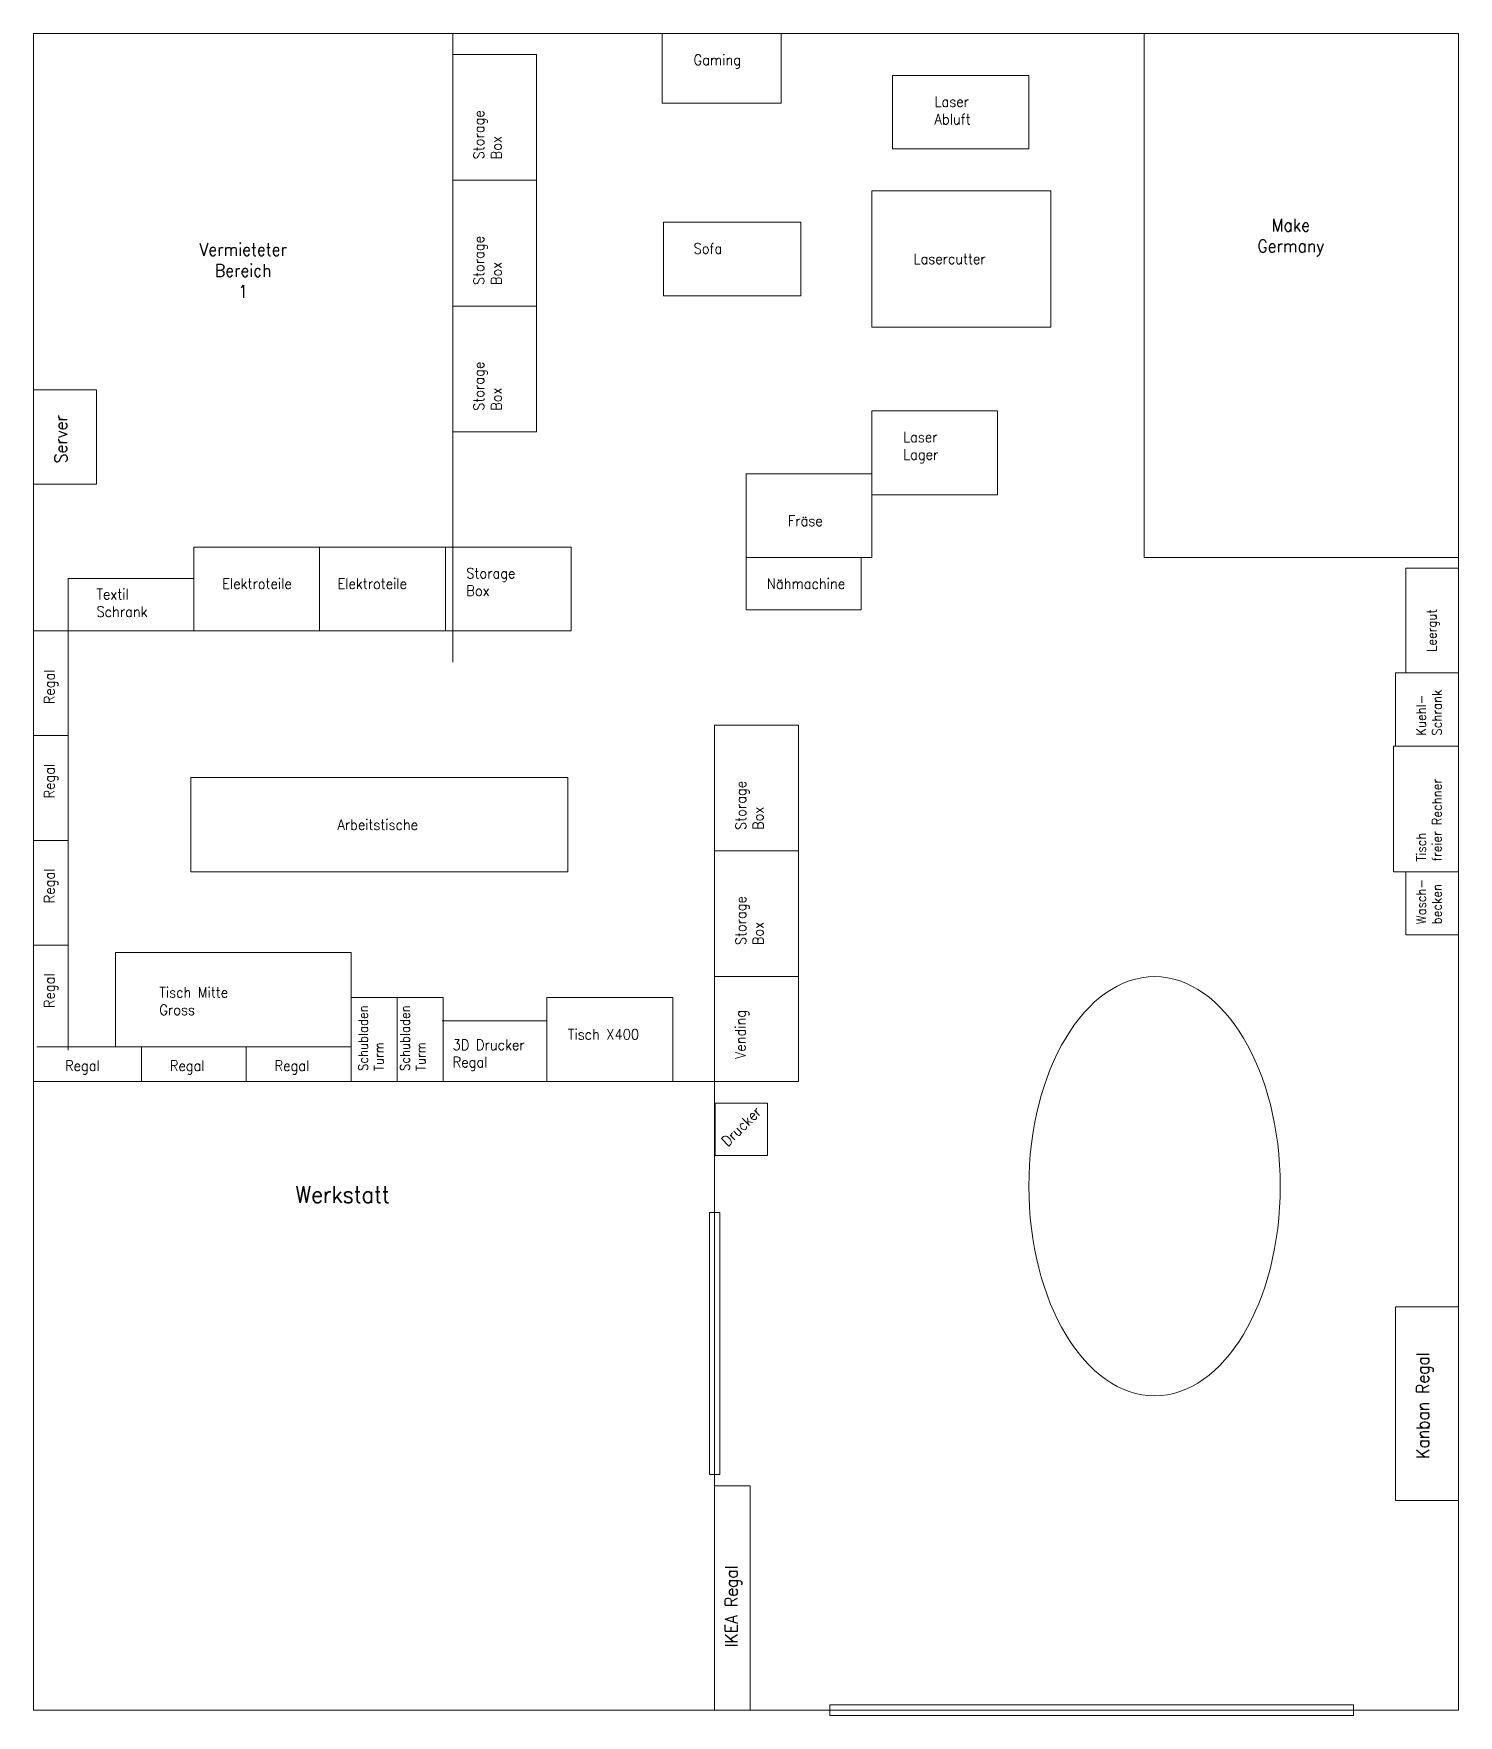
# Model space of a CAD drawing. Header units: millimetres. Extents: x 0 to 13600, y -50 to 16000.
import ezdxf

# ---------------------------------------------------------------- set-up
doc = ezdxf.new("R2010")
doc.units = ezdxf.units.MM
doc.layers.get('0').update_dxf_attribs({"lineweight": 0, "true_color": 0xffffff})
doc.styles.add('textstyle0', font='')
doc.styles.add('textstyle1', font='')
doc.styles.add('textstyle10', font='')
doc.styles.add('textstyle11', font='')
doc.styles.add('textstyle12', font='')
doc.styles.add('textstyle13', font='')
doc.styles.add('textstyle14', font='')
doc.styles.add('textstyle15', font='')
doc.styles.add('textstyle16', font='')
doc.styles.add('textstyle17', font='')
doc.styles.add('textstyle18', font='')
doc.styles.add('textstyle19', font='')
doc.styles.add('textstyle2', font='')
doc.styles.add('textstyle20', font='')
doc.styles.add('textstyle21', font='')
doc.styles.add('textstyle22', font='')
doc.styles.add('textstyle23', font='')
doc.styles.add('textstyle24', font='')
doc.styles.add('textstyle25', font='')
doc.styles.add('textstyle26', font='')
doc.styles.add('textstyle27', font='')
doc.styles.add('textstyle28', font='')
doc.styles.add('textstyle29', font='')
doc.styles.add('textstyle3', font='')
doc.styles.add('textstyle30', font='')
doc.styles.add('textstyle31', font='')
doc.styles.add('textstyle32', font='')
doc.styles.add('textstyle33', font='')
doc.styles.add('textstyle34', font='')
doc.styles.add('textstyle35', font='')
doc.styles.add('textstyle36', font='')
doc.styles.add('textstyle37', font='')
doc.styles.add('textstyle38', font='')
doc.styles.add('textstyle39', font='')
doc.styles.add('textstyle4', font='')
doc.styles.add('textstyle40', font='')
doc.styles.add('textstyle5', font='')
doc.styles.add('textstyle6', font='')
doc.styles.add('textstyle7', font='')
doc.styles.add('textstyle8', font='')
doc.styles.add('textstyle9', font='')
doc.styles.get('textstyle0').set_extended_font_data('standard')
doc.styles.get('textstyle1').set_extended_font_data('standard')
doc.styles.get('textstyle10').set_extended_font_data('Standard')
doc.styles.get('textstyle11').set_extended_font_data('Standard')
doc.styles.get('textstyle12').set_extended_font_data('Standard')
doc.styles.get('textstyle13').set_extended_font_data('Standard')
doc.styles.get('textstyle14').set_extended_font_data('Standard')
doc.styles.get('textstyle15').set_extended_font_data('Standard')
doc.styles.get('textstyle16').set_extended_font_data('Standard')
doc.styles.get('textstyle17').set_extended_font_data('Standard')
doc.styles.get('textstyle18').set_extended_font_data('Standard')
doc.styles.get('textstyle19').set_extended_font_data('Standard')
doc.styles.get('textstyle2').set_extended_font_data('standard')
doc.styles.get('textstyle20').set_extended_font_data('Standard')
doc.styles.get('textstyle21').set_extended_font_data('Standard')
doc.styles.get('textstyle22').set_extended_font_data('Standard')
doc.styles.get('textstyle23').set_extended_font_data('standard')
doc.styles.get('textstyle24').set_extended_font_data('standard')
doc.styles.get('textstyle25').set_extended_font_data('standard')
doc.styles.get('textstyle26').set_extended_font_data('standard')
doc.styles.get('textstyle27').set_extended_font_data('standard')
doc.styles.get('textstyle28').set_extended_font_data('standard')
doc.styles.get('textstyle29').set_extended_font_data('Standard')
doc.styles.get('textstyle3').set_extended_font_data('standard')
doc.styles.get('textstyle30').set_extended_font_data('standard')
doc.styles.get('textstyle31').set_extended_font_data('standard')
doc.styles.get('textstyle32').set_extended_font_data('standard')
doc.styles.get('textstyle33').set_extended_font_data('standard')
doc.styles.get('textstyle34').set_extended_font_data('standard')
doc.styles.get('textstyle35').set_extended_font_data('standard')
doc.styles.get('textstyle36').set_extended_font_data('standard')
doc.styles.get('textstyle37').set_extended_font_data('standard')
doc.styles.get('textstyle38').set_extended_font_data('standard')
doc.styles.get('textstyle39').set_extended_font_data('standard')
doc.styles.get('textstyle4').set_extended_font_data('standard')
doc.styles.get('textstyle40').set_extended_font_data('standard')
doc.styles.get('textstyle5').set_extended_font_data('standard')
doc.styles.get('textstyle6').set_extended_font_data('standard')
doc.styles.get('textstyle7').set_extended_font_data('Standard')
doc.styles.get('textstyle8').set_extended_font_data('Standard')
doc.styles.get('textstyle9').set_extended_font_data('Standard')

msp = doc.modelspace()

# ---------------------------------------------------------------- linework, layer by layer
for p, q in [((13600, 16000), (0, 16000)), ((0, 16000), (0, 0)), ((0, 16000), (0, 10000)), ((4000, 10000), (4000, 16000)), ((6000, 16000), (7135, 16000)), ((6000, 15336), (6000, 16000)), ((7135, 16000), (7135, 15336)), ((13600, 16000), (10600, 16000)), ((10600, 16000), (10600, 11000)), ((13600, 0), (13600, 16000)), ((13600, 11000), (13600, 16000)), ((4800, 15800), (4000, 15800)), ((4000, 15800), (4000, 14600)), ((4800, 14600), (4800, 15800)), ((8200, 15600), (9500, 15600)), ((8200, 14900), (8200, 15600)), ((9500, 15600), (9500, 14900)), ((7135, 15336), (6000, 15336)), ((9500, 14900), (8200, 14900)), ((4000, 14600), (4800, 14600)), ((4800, 14600), (4000, 14600)), ((4000, 14600), (4000, 13400)), ((4800, 13400), (4800, 14600)), ((8000, 14500), (9710, 14500)), ((8000, 13200), (8000, 14500)), ((9710, 14500), (9710, 13200)), ((7322, 14200), (6014, 14200)), ((6014, 14200), (6014, 13499)), ((7322, 13499), (7322, 14200)), ((6014, 13499), (7322, 13499)), ((4000, 13400), (4800, 13400)), ((4800, 13400), (4000, 13400)), ((4000, 13400), (4000, 12200)), ((4800, 12200), (4800, 13400)), ((9710, 13200), (8000, 13200)), ((600, 12600), (0, 12600)), ((600, 11700), (600, 12600)), ((9200, 12400), (8000, 12400)), ((8000, 12400), (8000, 11600)), ((9200, 11600), (9200, 12400)), ((4000, 12200), (4800, 12200)), ((6800, 11000), (6800, 11800)), ((6800, 11800), (8000, 11800)), ((8000, 11800), (8000, 11000)), ((0, 11700), (600, 11700)), ((8000, 11600), (9200, 11600)), ((0, 11500), (0, 10600)), ((2730, 11100), (1530, 11100)), ((1530, 11100), (1530, 10300)), ((2730, 10300), (2730, 11100)), ((3930, 11100), (2730, 11100)), ((2730, 11100), (2730, 10300)), ((3930, 11100), (3930, 10300)), ((5130, 11100), (3930, 11100)), ((3930, 10300), (3930, 11100)), ((5130, 10300), (5130, 11100)), ((0, 11000), (0, 10000)), ((8000, 11000), (6800, 11000)), ((7900, 11000), (6800, 11000)), ((6800, 11000), (6800, 10500)), ((7900, 10500), (7900, 11000)), ((10600, 11000), (13600, 11000)), ((1530, 10800), (330, 10800)), ((330, 10800), (330, 10300)), ((1530, 10300), (1530, 10800)), ((3930, 10900), (3930, 10300)), ((13100, 9900), (13100, 10900)), ((13100, 10900), (13600, 10900)), ((13600, 10900), (13600, 9900)), ((330, 10300), (330, 10630)), ((6800, 10500), (7900, 10500)), ((330, 10300), (0, 10300)), ((330, 9300), (330, 10300)), ((330, 10300), (1530, 10300)), ((1530, 10300), (2730, 10300)), ((2730, 10300), (3930, 10300)), ((3930, 10300), (5130, 10300)), ((0, 10000), (0, 9000)), ((13000, 9200), (13000, 9900)), ((13000, 9900), (13600, 9900)), ((13600, 9900), (13100, 9900)), ((13600, 9900), (13600, 9200)), ((7300, 9400), (6500, 9400)), ((6500, 9400), (6500, 8200)), ((7300, 8200), (7300, 9400)), ((330, 9300), (0, 9300)), ((0, 9300), (330, 9300)), ((330, 8300), (330, 9300)), ((12980, 8000), (12980, 9200)), ((12980, 9200), (13600, 9200)), ((13600, 9200), (13000, 9200)), ((13600, 9200), (13600, 8000)), ((0, 9000), (0, 8000)), ((5100, 8900), (1500, 8900)), ((1500, 8900), (1500, 8000)), ((5100, 8000), (5100, 8900)), ((330, 8300), (0, 8300)), ((0, 8300), (330, 8300)), ((330, 7300), (330, 8300)), ((7300, 8200), (6500, 8200)), ((6500, 8200), (6500, 7000)), ((6500, 8200), (7300, 8200)), ((7300, 7000), (7300, 8200)), ((0, 8000), (0, 7000)), ((1500, 8000), (5100, 8000)), ((13600, 8000), (12980, 8000)), ((13600, 8000), (13100, 8000)), ((13100, 8000), (13100, 7400)), ((13600, 7400), (13600, 8000)), ((13100, 7400), (13600, 7400)), ((330, 7300), (0, 7300)), ((0, 7300), (330, 7300)), ((330, 6300), (330, 7300)), ((780, 6330), (780, 7230)), ((780, 7230), (3030, 7230)), ((3030, 7230), (3030, 6330)), ((0, 7000), (0, 6000)), ((6500, 7000), (7100, 7000)), ((6500, 7000), (6500, 6000)), ((6500, 7000), (7300, 7000)), ((7300, 7000), (7300, 6000)), ((3470, 6800), (3030, 6800)), ((3030, 6800), (3030, 6000)), ((3910, 6800), (3470, 6800)), ((3470, 6800), (3470, 6000)), ((3910, 6800), (3910, 6000)), ((4900, 6000), (4900, 6800)), ((6100, 6800), (4900, 6800)), ((6100, 6000), (6100, 6800)), ((4900, 6580), (3900, 6580)), ((1030, 6330), (30, 6330)), ((3030, 6330), (780, 6330)), ((1030, 6000), (1030, 6330)), ((2030, 6330), (1030, 6330)), ((2030, 6000), (2030, 6330)), ((3030, 6330), (2030, 6330)), ((6500, 6000), (0, 6000)), ((0, 6000), (0, 0)), ((0, 6000), (1000, 6000)), ((0, 6000), (0, 5670)), ((0, 6000), (330, 6000)), ((1000, 6000), (2000, 6000)), ((2000, 6000), (3000, 6000)), ((3330, 6000), (3770, 6000)), ((3770, 6000), (4210, 6000)), ((4210, 6000), (5410, 6000)), ((5410, 6000), (6410, 6000)), ((6500, 0), (6500, 6000)), ((7300, 6000), (6500, 6000)), ((6500, 5000), (6500, 6000)), ((7005, 5793), (6505, 5793)), ((6505, 5793), (6505, 5293)), ((7005, 5293), (7005, 5793)), ((6505, 5293), (7005, 5293)), ((6550, 4750), (6450, 4750)), ((6450, 4750), (6450, 2250)), ((6550, 2250), (6550, 4750)), ((13000, 2000), (13000, 3850)), ((13000, 3850), (13600, 3850)), ((13600, 3850), (13600, 2000)), ((6450, 2250), (6550, 2250)), ((6840, 2140), (6500, 2140)), ((6840, 0), (6840, 2140)), ((13600, 2000), (13000, 2000)), ((0, 0), (13600, 0)), ((0, 0), (6500, 0)), ((6500, 0), (6840, 0)), ((12600, 50), (7600, 50)), ((7600, 50), (7600, -50)), ((12600, -50), (12600, 50)), ((7600, -50), (12600, -50))]:
    msp.add_line(p, q)
msp.add_ellipse((10700, 5000), major_axis=(0, -2000), ratio=0.6)

# ---------------------------------------------------------------- texts
at = {"char_height": 100, "attachment_point": 1}
for s, insert, style in [('Gaming', (6300, 15800), 'textstyle15'), ('Laser\\PAbluft', (8600, 15400), 'textstyle17'), ('Sofa', (6300, 14000), 'textstyle16'), ('Laser\\PLager', (8300, 12200), 'textstyle18'), ('Fräse', (7200, 11400), 'textstyle9'), ('Elektroteile', (1800, 10800), 'textstyle12'), ('Elektroteile', (2900, 10800), 'textstyle13'), ('Storage\\PBox', (4130, 10900), 'textstyle21'), ('Nähmachine', (7000, 10800), 'textstyle8'), ('Textil\\PSchrank', (600, 10700), 'textstyle14'), ('Arbeitstische', (2900, 8500), 'textstyle11')]:
    msp.add_mtext(s, dxfattribs=dict(at, insert=insert, style=style))
at = {"char_height": 100, "attachment_point": 1, "rotation": 90}
for insert, style in [((4200, 14800), 'textstyle20'), ((4200, 13600), 'textstyle10'), ((4200, 12400), 'textstyle7'), ((6700, 8400), 'textstyle22'), ((6700, 7300), 'textstyle19')]:
    msp.add_mtext('Storage\\PBox', dxfattribs=dict(at, insert=insert, style=style))
for s, insert, char_height, width, attachment_point, style in [('Make Germany', (12000, 14233), 120, 933.33, 2, 'textstyle1'), ('Vermieteter\\PBereich\\P1', (2000, 14000), 120, 933.33, 2, 'textstyle0'), ('Lasercutter', (8400, 13900), 100, 766.67, 1, 'textstyle25'), ('Tisch Mitte\\PGross', (1200, 6900), 100, 730.56, 1, 'textstyle37'), ('Tisch X400', (5100, 6500), 100, 730.56, 1, 'textstyle30'), ('3D Drucker\\PRegal', (4000, 6400), 100, 730.56, 1, 'textstyle31'), ('Regal', (300, 6200), 100, 333.33, 1, 'textstyle4'), ('Regal', (1300, 6200), 100, 333.33, 1, 'textstyle2'), ('Regal', (2300, 6200), 100, 333.33, 1, 'textstyle3'), ('Werkstatt', (2500, 5000), 160, 800, 1, 'textstyle6')]:
    msp.add_mtext(s, dxfattribs=dict(insert=insert, char_height=char_height, width=width, attachment_point=attachment_point, style=style))
at = {"attachment_point": 1}
for s, insert, char_height, width, rotation, style in [('Server', (200, 11900), 120, 506.67, 90, 'textstyle38'), ('Leergut', (13300, 10100), 90, 440, 90, 'textstyle24'), ('Regal', (100, 9600), 100, 333.33, 90, 'textstyle36'), ('Kuehl-\\PSchrank', (13200, 9300), 90, 450, 90, 'textstyle23'), ('Regal', (100, 8700), 100, 333.33, 90, 'textstyle35'), ('Tisch\\Pfreier Rechner', (13200, 8100), 90, 867.5, 90, 'textstyle29'), ('Regal', (100, 7700), 100, 333.33, 90, 'textstyle34'), ('Wasch-\\Pbecken', (13200, 7500), 90, 420, 90, 'textstyle28'), ('Regal', (100, 6700), 100, 333.33, 90, 'textstyle5'), ('Schubladen\\PTurm', (3100, 6100), 90, 640, 90, 'textstyle27'), ('Schubladen\\PTurm', (3500, 6100), 90, 640, 90, 'textstyle26'), ('Vending\\pMachine', (6696, 6214), 100, 730.56, 90, 'textstyle33'), ('Drucker', (6555, 5443), 100, 730.56, 45, 'textstyle32'), ('Kanban Regal', (13200, 2400), 120, 1063.33, 90, 'textstyle40'), ('IKEA Regal', (6600, 600), 120, 850, 90, 'textstyle39')]:
    msp.add_mtext(s, dxfattribs=dict(at, insert=insert, char_height=char_height, width=width, rotation=rotation, style=style))

doc.saveas('drawing.dxf')
